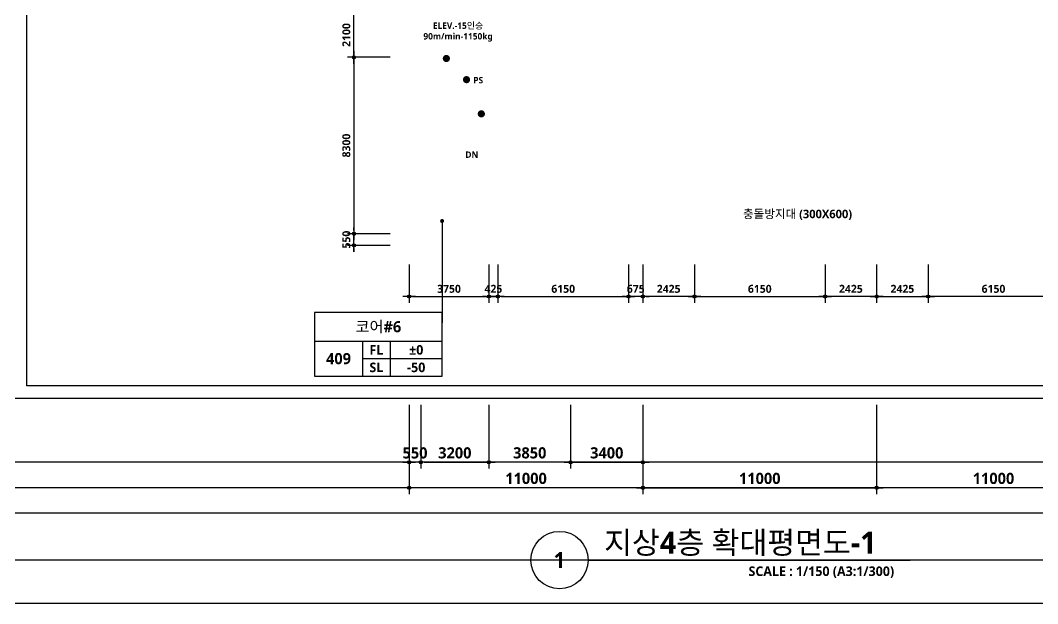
# Model space of a CAD drawing. Header units: millimetres. Extents: x -63924 to 190228206, y 0 to 456875599.
# Drawn here: x 11220 to 59098, y 646500 to 673939 of the extents above; entities that cross this region are included whole.
import ezdxf
from ezdxf.enums import TextEntityAlignment as Align

# ---------------------------------------------------------------- set-up
doc = ezdxf.new("R2010")
doc.units = ezdxf.units.MM
doc.header["$LTSCALE"] = 150
doc.header["$MEASUREMENT"] = 0
doc.header["$PDSIZE"] = -10
doc.layers.get('0').update_dxf_attribs({"linetype": 'CONTINUOUS'})
doc.layers.get('Defpoints').update_dxf_attribs({"color": 153, "linetype": 'CONTINUOUS'})
for name, color, linetype in [('A-ANNO-DIM', 4, 'CONTINUOUS'), ('A-ANNO-GRA1', 7, 'CONTINUOUS'), ('A-ANNO-LEAD', 4, 'CONTINUOUS'), ('A-ANNO-TEXT1', 7, 'CONTINUOUS'), ('A-ANNO-TEXT2', 3, 'CONTINUOUS'), ('A-ANNO-TITL', 7, 'CONTINUOUS'), ('A-FLOR-MARK-ARCH', 1, 'CONTINUOUS'), ('A-ST-AXIS-DIM', 7, 'CONTINUOUS'), ('AA-XXXX-TXT1', 2, 'CONTINUOUS')]:
    doc.layers.add(name, color=color, linetype=linetype)
for name, color, linetype, plot in [('Defpoint', 161, 'CONTINUOUS', False), ('G(그리드1)', 185, 'CONTINUOUS', False), ('G(그리드2)', 235, 'CONTINUOUS', False)]:
    doc.layers.add(name, color=color, linetype=linetype, plot=plot)
doc.styles.add('2020음성 1차', font='')
doc.styles.add('SH_나눔', font='')
doc.styles.add('SH_대대리576', font='')
doc.styles.add('SH_진천_나눔', font='')
doc.styles.get('2020음성 1차').set_extended_font_data('NanumGothic', bold=True)
doc.styles.get('SH_나눔').set_extended_font_data('NanumGothic', bold=True)
doc.styles.get('SH_대대리576').set_extended_font_data('NanumGothic', bold=True)
doc.styles.get('SH_진천_나눔').set_extended_font_data('NanumGothic', bold=True)
doc.dimstyles.new('SHP 300', dxfattribs={"dimscale": 150, "dimtxt": 3.5, "dimasz": 1, "dimexe": 2, "dimexo": 2, "dimgap": 1, "dimtad": 1, "dimdec": 0, "dimzin": 0, "dimdsep": 46, "dimtxsty": 'SH_대대리576', "dimblk": 'DIMDOT', "dimcen": 0.09, "dimclrt": 3, "dimadec": 0, "dimazin": 1, "dimtfac": 1, "dimtdec": 0, "dimtix": 1, "dimtmove": 2, "dimatfit": 0, "dimldrblk": 'DIMDOT', "dimfxl": 1, "dimtolj": 1, "dimtzin": 0, "dimarcsym": 0})
doc.dimstyles.new('SHP300내부', dxfattribs={"dimscale": 150, "dimtxt": 2.5, "dimasz": 1, "dimexe": 2, "dimexo": 2, "dimgap": 1, "dimtad": 1, "dimdec": 0, "dimzin": 0, "dimdsep": 46, "dimtxsty": 'SH_대대리576', "dimblk": 'DIMDOT', "dimcen": 0.09, "dimclrd": 256, "dimclre": 256, "dimclrt": 3, "dimadec": 0, "dimazin": 1, "dimtfac": 1, "dimtdec": 0, "dimtix": 1, "dimtmove": 2, "dimatfit": 0, "dimldrblk": 'DIMDOT', "dimfxl": 1, "dimtolj": 1, "dimtzin": 0, "dimlwd": -1, "dimlwe": -1, "dimarcsym": 0})

# ---------------------------------------------------------------- blocks, each defined once
blk = doc.blocks.new('*U12')
at = {"layer": 'A-ANNO-TITL'}
blk.add_line((0, 0), (5050, 0), dxfattribs=at)
blk.add_circle((-450, 0), 450, dxfattribs=at)
at = {"layer": 'AA-XXXX-TXT1', "style": 'SH_대대리576'}
blk.add_attdef('DWG.TITLE', (250, 100), '', height=350, dxfattribs=at)
at = {"layer": 'AA-XXXX-TXT1', "color": 7, "style": 'SH_대대리576'}
blk.add_attdef('NO1', text='', height=300, dxfattribs=at).set_placement((-450, 0), align=Align.MIDDLE)
at = {"layer": 'AA-XXXX-TXT1', "style": 'SH_대대리576'}
blk.add_attdef('SCALE', text='', height=150, dxfattribs=at).set_placement((4800, -100), align=Align.TOP_RIGHT)
blk = doc.blocks.new('DIMDOT')
at = {"color": 0}
blk.add_line((-2, 0), (2, 0), dxfattribs=at)
for radius in [0.5, 0.25]:
    blk.add_circle((0, 0), radius, dxfattribs=at)
blk = doc.blocks.new('*D1387')
at = {"layer": 'A-ST-AXIS-DIM', "color": 0, "lineweight": -2, "transparency": 16777216}
for p, q in [((29520, 655850), (29520, 651650)), ((40520, 655850), (40520, 651650)), ((40370, 651950), (29670, 651950))]:
    blk.add_line(p, q, dxfattribs=at)
at = {"layer": 'Defpoints', "color": 0, "transparency": 16777216}
for p in [(29520, 656150), (40520, 656150), (29520, 651950)]:
    blk.add_point(p, dxfattribs=at)
at = {"layer": 'A-ST-AXIS-DIM', "color": 0, "linetype": 'ByBlock', "lineweight": -2, "transparency": 16777216, "xscale": 150, "yscale": 150, "zscale": 150, "rotation": 180}
blk.add_blockref('DIMDOT', (29520, 651950), dxfattribs=at)
at = {"layer": 'A-ST-AXIS-DIM', "color": 0, "linetype": 'ByBlock', "lineweight": -2, "transparency": 16777216, "xscale": 150, "yscale": 150, "zscale": 150}
blk.add_blockref('DIMDOT', (40520, 651950), dxfattribs=at)
at = {"layer": 'A-ST-AXIS-DIM', "color": 3, "transparency": 16777216, "insert": (35020, 652388), "char_height": 525, "attachment_point": 5, "style": 'SH_대대리576'}
blk.add_mtext('\\A1;11000', dxfattribs=at)
blk = doc.blocks.new('*D1388')
at = {"layer": 'A-ST-AXIS-DIM', "color": 0, "lineweight": -2, "transparency": 16777216}
for p, q in [((40520, 655850), (40520, 651650)), ((51520, 655850), (51520, 651650)), ((40670, 651950), (51370, 651950))]:
    blk.add_line(p, q, dxfattribs=at)
at = {"layer": 'Defpoints', "color": 0, "transparency": 16777216}
for p in [(40520, 656150), (51520, 656150), (51520, 651950)]:
    blk.add_point(p, dxfattribs=at)
at = {"layer": 'A-ST-AXIS-DIM', "color": 0, "linetype": 'ByBlock', "lineweight": -2, "transparency": 16777216, "xscale": 150, "yscale": 150, "zscale": 150, "rotation": 180}
blk.add_blockref('DIMDOT', (40520, 651950), dxfattribs=at)
at = {"layer": 'A-ST-AXIS-DIM', "color": 0, "linetype": 'ByBlock', "lineweight": -2, "transparency": 16777216, "xscale": 150, "yscale": 150, "zscale": 150}
blk.add_blockref('DIMDOT', (51520, 651950), dxfattribs=at)
at = {"layer": 'A-ST-AXIS-DIM', "color": 3, "transparency": 16777216, "insert": (46020, 652388), "char_height": 525, "attachment_point": 5, "style": 'SH_대대리576'}
blk.add_mtext('\\A1;11000', dxfattribs=at)
blk = doc.blocks.new('*D1389')
at = {"layer": 'A-ST-AXIS-DIM', "color": 0, "lineweight": -2, "transparency": 16777216}
for p, q in [((51520, 655850), (51520, 651650)), ((62520, 655850), (62520, 651650)), ((62370, 651950), (51670, 651950))]:
    blk.add_line(p, q, dxfattribs=at)
at = {"layer": 'Defpoints', "color": 0, "transparency": 16777216}
for p in [(51520, 656150), (62520, 656150), (51520, 651950)]:
    blk.add_point(p, dxfattribs=at)
at = {"layer": 'A-ST-AXIS-DIM', "color": 0, "linetype": 'ByBlock', "lineweight": -2, "transparency": 16777216, "xscale": 150, "yscale": 150, "zscale": 150, "rotation": 180}
blk.add_blockref('DIMDOT', (51520, 651950), dxfattribs=at)
at = {"layer": 'A-ST-AXIS-DIM', "color": 0, "linetype": 'ByBlock', "lineweight": -2, "transparency": 16777216, "xscale": 150, "yscale": 150, "zscale": 150}
blk.add_blockref('DIMDOT', (62520, 651950), dxfattribs=at)
at = {"layer": 'A-ST-AXIS-DIM', "color": 3, "transparency": 16777216, "insert": (57020, 652388), "char_height": 525, "attachment_point": 5, "style": 'SH_대대리576'}
blk.add_mtext('\\A1;11000', dxfattribs=at)
blk = doc.blocks.new('*D1393')
at = {"layer": 'A-ST-AXIS-DIM', "color": 0, "lineweight": -2, "transparency": 16777216}
for p, q in [((30070, 655850), (30070, 652850)), ((33270, 655850), (33270, 652850)), ((30220, 653150), (33120, 653150))]:
    blk.add_line(p, q, dxfattribs=at)
at = {"layer": 'Defpoints', "color": 0, "transparency": 16777216}
for p in [(30070, 656150), (33270, 656150), (33270, 653150)]:
    blk.add_point(p, dxfattribs=at)
at = {"layer": 'A-ST-AXIS-DIM', "color": 0, "linetype": 'ByBlock', "lineweight": -2, "transparency": 16777216, "xscale": 150, "yscale": 150, "zscale": 150, "rotation": 180}
blk.add_blockref('DIMDOT', (30070, 653150), dxfattribs=at)
at = {"layer": 'A-ST-AXIS-DIM', "color": 0, "linetype": 'ByBlock', "lineweight": -2, "transparency": 16777216, "xscale": 150, "yscale": 150, "zscale": 150}
blk.add_blockref('DIMDOT', (33270, 653150), dxfattribs=at)
at = {"layer": 'A-ST-AXIS-DIM', "color": 3, "transparency": 16777216, "insert": (31670, 653590), "char_height": 525, "attachment_point": 5, "style": 'SH_대대리576'}
blk.add_mtext('\\A1;3200', dxfattribs=at)
blk = doc.blocks.new('*D1394')
at = {"layer": 'A-ST-AXIS-DIM', "color": 0, "lineweight": -2, "transparency": 16777216}
for p, q in [((33270, 655850), (33270, 652850)), ((37120, 655850), (37120, 652850)), ((36970, 653150), (33420, 653150))]:
    blk.add_line(p, q, dxfattribs=at)
at = {"layer": 'Defpoints', "color": 0, "transparency": 16777216}
for p in [(33270, 656150), (37120, 656150), (33270, 653150)]:
    blk.add_point(p, dxfattribs=at)
at = {"layer": 'A-ST-AXIS-DIM', "color": 0, "linetype": 'ByBlock', "lineweight": -2, "transparency": 16777216, "xscale": 150, "yscale": 150, "zscale": 150, "rotation": 180}
blk.add_blockref('DIMDOT', (33270, 653150), dxfattribs=at)
at = {"layer": 'A-ST-AXIS-DIM', "color": 0, "linetype": 'ByBlock', "lineweight": -2, "transparency": 16777216, "xscale": 150, "yscale": 150, "zscale": 150}
blk.add_blockref('DIMDOT', (37120, 653150), dxfattribs=at)
at = {"layer": 'A-ST-AXIS-DIM', "color": 3, "transparency": 16777216, "insert": (35195, 653590), "char_height": 525, "attachment_point": 5, "style": 'SH_대대리576'}
blk.add_mtext('\\A1;3850', dxfattribs=at)
blk = doc.blocks.new('*D1395')
at = {"layer": 'A-ST-AXIS-DIM', "color": 0, "lineweight": -2, "transparency": 16777216}
for p, q in [((37120, 655850), (37120, 652850)), ((40520, 655850), (40520, 652850)), ((37270, 653150), (40370, 653150))]:
    blk.add_line(p, q, dxfattribs=at)
at = {"layer": 'Defpoints', "color": 0, "transparency": 16777216}
for p in [(37120, 656150), (40520, 656150), (40520, 653150)]:
    blk.add_point(p, dxfattribs=at)
at = {"layer": 'A-ST-AXIS-DIM', "color": 0, "linetype": 'ByBlock', "lineweight": -2, "transparency": 16777216, "xscale": 150, "yscale": 150, "zscale": 150, "rotation": 180}
blk.add_blockref('DIMDOT', (37120, 653150), dxfattribs=at)
at = {"layer": 'A-ST-AXIS-DIM', "color": 0, "linetype": 'ByBlock', "lineweight": -2, "transparency": 16777216, "xscale": 150, "yscale": 150, "zscale": 150}
blk.add_blockref('DIMDOT', (40520, 653150), dxfattribs=at)
at = {"layer": 'A-ST-AXIS-DIM', "color": 3, "transparency": 16777216, "insert": (38820, 653590), "char_height": 525, "attachment_point": 5, "style": 'SH_대대리576'}
blk.add_mtext('\\A1;3400', dxfattribs=at)
blk = doc.blocks.new('*D1396')
at = {"layer": 'A-ST-AXIS-DIM', "color": 0, "lineweight": -2, "transparency": 16777216}
for p, q in [((29520, 655850), (29520, 652850)), ((30070, 655850), (30070, 652850)), ((29370, 653150), (29220, 653150)), ((30070, 653150), (29520, 653150)), ((30220, 653150), (30370, 653150))]:
    blk.add_line(p, q, dxfattribs=at)
at = {"layer": 'Defpoints', "color": 0, "transparency": 16777216}
for p in [(29520, 656150), (30070, 656150), (29520, 653150)]:
    blk.add_point(p, dxfattribs=at)
at = {"layer": 'A-ST-AXIS-DIM', "color": 0, "linetype": 'ByBlock', "lineweight": -2, "transparency": 16777216, "xscale": 150, "yscale": 150, "zscale": 150}
blk.add_blockref('DIMDOT', (29520, 653150), dxfattribs=at)
at = {"layer": 'A-ST-AXIS-DIM', "color": 0, "linetype": 'ByBlock', "lineweight": -2, "transparency": 16777216, "xscale": 150, "yscale": 150, "zscale": 150, "rotation": 180}
blk.add_blockref('DIMDOT', (30070, 653150), dxfattribs=at)
at = {"layer": 'A-ST-AXIS-DIM', "color": 3, "transparency": 16777216, "insert": (29795, 653589), "char_height": 525, "attachment_point": 5, "style": 'SH_대대리576'}
blk.add_mtext('\\A1;550', dxfattribs=at)
blk = doc.blocks.new('*D1433')
at = {"layer": 'A-ANNO-DIM', "transparency": 16777216}
for p, q in [((29520, 662450), (29520, 660650)), ((33270, 662450), (33270, 660650)), ((29670, 660950), (33120, 660950))]:
    blk.add_line(p, q, dxfattribs=at)
at = {"layer": 'Defpoints', "color": 0, "transparency": 16777216}
for p in [(29520, 662750), (33270, 662750), (33270, 660950)]:
    blk.add_point(p, dxfattribs=at)
at = {"layer": 'A-ANNO-DIM', "linetype": 'ByBlock', "transparency": 16777216, "xscale": 150, "yscale": 150, "zscale": 150, "rotation": 180}
blk.add_blockref('DIMDOT', (29520, 660950), dxfattribs=at)
at = {"layer": 'A-ANNO-DIM', "linetype": 'ByBlock', "transparency": 16777216, "xscale": 150, "yscale": 150, "zscale": 150}
blk.add_blockref('DIMDOT', (33270, 660950), dxfattribs=at)
at = {"layer": 'A-ANNO-DIM', "color": 3, "transparency": 16777216, "insert": (31395, 661307), "char_height": 375, "attachment_point": 5, "style": 'SH_대대리576'}
blk.add_mtext('\\A1;3750', dxfattribs=at)
blk = doc.blocks.new('G$C9D92D8A7')
at = {"layer": 'A-ANNO-GRA1'}
for p, q in [((0, 11), (40, 11)), ((15, 11), (15, 0)), ((23.75, 11), (23.75, 0)), ((15, 5.5), (40, 5.5))]:
    blk.add_line(p, q, dxfattribs=at)
blk.add_lwpolyline([(0, 20), (0, 0), (40, 0), (40, 20)], close=True, dxfattribs=at)
at = {"style": '2020음성 1차'}
for tag, height, p in [('실명', 3.5, (20, 15.5)), ('마감레벨', 3, (31.875, 8.25)), ('실번호', 3.5, (7.5, 5.5)), ('구조레벨', 3, (31.875, 2.75))]:
    blk.add_attdef(tag, text='', height=height, dxfattribs=at).set_placement(p, align=Align.MIDDLE_CENTER)
at = {"layer": 'A-ANNO-TEXT1', "style": 'SH_나눔'}
for s, p in [('FL', (19.375, 8.25)), ('SL', (19.375, 2.75))]:
    blk.add_text(s, height=3, dxfattribs=at).set_placement(p, align=Align.MIDDLE)
blk = doc.blocks.new('*D2181')
at = {"layer": 'A-ANNO-DIM', "transparency": 16777216}
for p, q in [((28620, 674300), (26620, 674300)), ((26920, 672350), (26920, 674150)), ((28620, 672200), (26620, 672200))]:
    blk.add_line(p, q, dxfattribs=at)
at = {"layer": 'Defpoints', "color": 0, "transparency": 16777216}
for p in [(26920, 674300), (28920, 674300), (28920, 672200)]:
    blk.add_point(p, dxfattribs=at)
at = {"layer": 'A-ANNO-DIM', "linetype": 'ByBlock', "transparency": 16777216, "xscale": 150, "yscale": 150, "zscale": 150}
for p, rotation in [((26920, 674300), 90), ((26920, 672200), 270)]:
    blk.add_blockref('DIMDOT', p, dxfattribs=dict(at, rotation=rotation))
at = {"layer": 'A-ANNO-DIM', "color": 3, "transparency": 16777216, "insert": (26564, 673250), "char_height": 375, "attachment_point": 5, "rotation": 90, "style": 'SH_대대리576'}
blk.add_mtext('\\A1;2100', dxfattribs=at)
blk = doc.blocks.new('*D2182')
at = {"layer": 'A-ANNO-DIM', "transparency": 16777216}
for p, q in [((28620, 672200), (26620, 672200)), ((26920, 672050), (26920, 664050)), ((28620, 663900), (26620, 663900))]:
    blk.add_line(p, q, dxfattribs=at)
at = {"layer": 'Defpoints', "color": 0, "transparency": 16777216}
for p in [(28920, 672200), (26920, 663900), (28920, 663900)]:
    blk.add_point(p, dxfattribs=at)
at = {"layer": 'A-ANNO-DIM', "linetype": 'ByBlock', "transparency": 16777216, "xscale": 150, "yscale": 150, "zscale": 150}
for p, rotation in [((26920, 672200), 90.00000000000001), ((26920, 663900), 270)]:
    blk.add_blockref('DIMDOT', p, dxfattribs=dict(at, rotation=rotation))
at = {"layer": 'A-ANNO-DIM', "color": 3, "transparency": 16777216, "insert": (26563, 668050), "char_height": 375, "attachment_point": 5, "rotation": 90, "style": 'SH_대대리576'}
blk.add_mtext('\\A1;8300', dxfattribs=at)
blk = doc.blocks.new('*D2183')
at = {"layer": 'A-ANNO-DIM', "transparency": 16777216}
for p, q in [((26920, 664050), (26920, 664200)), ((28620, 663900), (26620, 663900)), ((26920, 663350), (26920, 663900)), ((28620, 663350), (26620, 663350)), ((26920, 663200), (26920, 663050))]:
    blk.add_line(p, q, dxfattribs=at)
at = {"layer": 'Defpoints', "color": 0, "transparency": 16777216}
for p in [(26920, 663900), (28920, 663900), (28920, 663350)]:
    blk.add_point(p, dxfattribs=at)
at = {"layer": 'A-ANNO-DIM', "linetype": 'ByBlock', "transparency": 16777216, "xscale": 150, "yscale": 150, "zscale": 150}
for p, rotation in [((26920, 663900), 270), ((26920, 663350), 90)]:
    blk.add_blockref('DIMDOT', p, dxfattribs=dict(at, rotation=rotation))
at = {"layer": 'A-ANNO-DIM', "color": 3, "transparency": 16777216, "insert": (26564, 663625), "char_height": 375, "attachment_point": 5, "rotation": 90, "style": 'SH_대대리576'}
blk.add_mtext('\\A1;550', dxfattribs=at)
blk = doc.blocks.new('*D2266')
at = {"layer": 'A-ANNO-DIM', "transparency": 16777216}
for p, q in [((33270, 662450), (33270, 660650)), ((33695, 662450), (33695, 660650)), ((33120, 660950), (32970, 660950)), ((33695, 660950), (33270, 660950)), ((33845, 660950), (33995, 660950))]:
    blk.add_line(p, q, dxfattribs=at)
at = {"layer": 'Defpoints', "color": 0, "transparency": 16777216}
for p in [(33270, 662750), (33695, 662750), (33270, 660950)]:
    blk.add_point(p, dxfattribs=at)
at = {"layer": 'A-ANNO-DIM', "linetype": 'ByBlock', "transparency": 16777216, "xscale": 150, "yscale": 150, "zscale": 150}
blk.add_blockref('DIMDOT', (33270, 660950), dxfattribs=at)
at = {"layer": 'A-ANNO-DIM', "linetype": 'ByBlock', "transparency": 16777216, "xscale": 150, "yscale": 150, "zscale": 150, "rotation": 180}
blk.add_blockref('DIMDOT', (33695, 660950), dxfattribs=at)
at = {"layer": 'A-ANNO-DIM', "color": 3, "transparency": 16777216, "insert": (33482, 661307), "char_height": 375, "attachment_point": 5, "style": 'SH_대대리576'}
blk.add_mtext('\\A1;425', dxfattribs=at)
blk = doc.blocks.new('*D2267')
at = {"layer": 'A-ANNO-DIM', "transparency": 16777216}
for p, q in [((33695, 662450), (33695, 660650)), ((39845, 662450), (39845, 660650)), ((33845, 660950), (39695, 660950))]:
    blk.add_line(p, q, dxfattribs=at)
at = {"layer": 'Defpoints', "color": 0, "transparency": 16777216}
for p in [(33695, 662750), (39845, 662750), (39845, 660950)]:
    blk.add_point(p, dxfattribs=at)
at = {"layer": 'A-ANNO-DIM', "linetype": 'ByBlock', "transparency": 16777216, "xscale": 150, "yscale": 150, "zscale": 150, "rotation": 180}
blk.add_blockref('DIMDOT', (33695, 660950), dxfattribs=at)
at = {"layer": 'A-ANNO-DIM', "linetype": 'ByBlock', "transparency": 16777216, "xscale": 150, "yscale": 150, "zscale": 150}
blk.add_blockref('DIMDOT', (39845, 660950), dxfattribs=at)
at = {"layer": 'A-ANNO-DIM', "color": 3, "transparency": 16777216, "insert": (36770, 661307), "char_height": 375, "attachment_point": 5, "style": 'SH_대대리576'}
blk.add_mtext('\\A1;6150', dxfattribs=at)
blk = doc.blocks.new('*D2268')
at = {"layer": 'A-ANNO-DIM', "transparency": 16777216}
for p, q in [((39845, 662450), (39845, 660650)), ((40520, 662450), (40520, 660650)), ((39695, 660950), (39545, 660950)), ((40520, 660950), (39845, 660950)), ((40670, 660950), (40820, 660950))]:
    blk.add_line(p, q, dxfattribs=at)
at = {"layer": 'Defpoints', "color": 0, "transparency": 16777216}
for p in [(39845, 662750), (40520, 662750), (39845, 660950)]:
    blk.add_point(p, dxfattribs=at)
at = {"layer": 'A-ANNO-DIM', "linetype": 'ByBlock', "transparency": 16777216, "xscale": 150, "yscale": 150, "zscale": 150}
blk.add_blockref('DIMDOT', (39845, 660950), dxfattribs=at)
at = {"layer": 'A-ANNO-DIM', "linetype": 'ByBlock', "transparency": 16777216, "xscale": 150, "yscale": 150, "zscale": 150, "rotation": 180}
blk.add_blockref('DIMDOT', (40520, 660950), dxfattribs=at)
at = {"layer": 'A-ANNO-DIM', "color": 3, "transparency": 16777216, "insert": (40182, 661307), "char_height": 375, "attachment_point": 5, "style": 'SH_대대리576'}
blk.add_mtext('\\A1;675', dxfattribs=at)
blk = doc.blocks.new('*D2269')
at = {"layer": 'A-ANNO-DIM', "transparency": 16777216}
for p, q in [((40520, 662450), (40520, 660650)), ((42945, 662450), (42945, 660650)), ((42795, 660950), (40670, 660950))]:
    blk.add_line(p, q, dxfattribs=at)
at = {"layer": 'Defpoints', "color": 0, "transparency": 16777216}
for p in [(40520, 662750), (42945, 662750), (40520, 660950)]:
    blk.add_point(p, dxfattribs=at)
at = {"layer": 'A-ANNO-DIM', "linetype": 'ByBlock', "transparency": 16777216, "xscale": 150, "yscale": 150, "zscale": 150, "rotation": 180}
blk.add_blockref('DIMDOT', (40520, 660950), dxfattribs=at)
at = {"layer": 'A-ANNO-DIM', "linetype": 'ByBlock', "transparency": 16777216, "xscale": 150, "yscale": 150, "zscale": 150}
blk.add_blockref('DIMDOT', (42945, 660950), dxfattribs=at)
at = {"layer": 'A-ANNO-DIM', "color": 3, "transparency": 16777216, "insert": (41732, 661307), "char_height": 375, "attachment_point": 5, "style": 'SH_대대리576'}
blk.add_mtext('\\A1;2425', dxfattribs=at)
blk = doc.blocks.new('*D2270')
at = {"layer": 'A-ANNO-DIM', "transparency": 16777216}
for p, q in [((42945, 662450), (42945, 660650)), ((49095, 662450), (49095, 660650)), ((43095, 660950), (48945, 660950))]:
    blk.add_line(p, q, dxfattribs=at)
at = {"layer": 'Defpoints', "color": 0, "transparency": 16777216}
for p in [(42945, 662750), (49095, 662750), (49095, 660950)]:
    blk.add_point(p, dxfattribs=at)
at = {"layer": 'A-ANNO-DIM', "linetype": 'ByBlock', "transparency": 16777216, "xscale": 150, "yscale": 150, "zscale": 150, "rotation": 180}
blk.add_blockref('DIMDOT', (42945, 660950), dxfattribs=at)
at = {"layer": 'A-ANNO-DIM', "linetype": 'ByBlock', "transparency": 16777216, "xscale": 150, "yscale": 150, "zscale": 150}
blk.add_blockref('DIMDOT', (49095, 660950), dxfattribs=at)
at = {"layer": 'A-ANNO-DIM', "color": 3, "transparency": 16777216, "insert": (46020, 661307), "char_height": 375, "attachment_point": 5, "style": 'SH_대대리576'}
blk.add_mtext('\\A1;6150', dxfattribs=at)
blk = doc.blocks.new('*D2271')
at = {"layer": 'A-ANNO-DIM', "transparency": 16777216}
for p, q in [((49095, 662450), (49095, 660650)), ((51520, 662450), (51520, 660650)), ((51370, 660950), (49245, 660950))]:
    blk.add_line(p, q, dxfattribs=at)
at = {"layer": 'Defpoints', "color": 0, "transparency": 16777216}
for p in [(49095, 662750), (51520, 662750), (49095, 660950)]:
    blk.add_point(p, dxfattribs=at)
at = {"layer": 'A-ANNO-DIM', "linetype": 'ByBlock', "transparency": 16777216, "xscale": 150, "yscale": 150, "zscale": 150, "rotation": 180}
blk.add_blockref('DIMDOT', (49095, 660950), dxfattribs=at)
at = {"layer": 'A-ANNO-DIM', "linetype": 'ByBlock', "transparency": 16777216, "xscale": 150, "yscale": 150, "zscale": 150}
blk.add_blockref('DIMDOT', (51520, 660950), dxfattribs=at)
at = {"layer": 'A-ANNO-DIM', "color": 3, "transparency": 16777216, "insert": (50307, 661307), "char_height": 375, "attachment_point": 5, "style": 'SH_대대리576'}
blk.add_mtext('\\A1;2425', dxfattribs=at)
blk = doc.blocks.new('*D2272')
at = {"layer": 'A-ANNO-DIM', "transparency": 16777216}
for p, q in [((51520, 662450), (51520, 660650)), ((53945, 662450), (53945, 660650)), ((51670, 660950), (53795, 660950))]:
    blk.add_line(p, q, dxfattribs=at)
at = {"layer": 'Defpoints', "color": 0, "transparency": 16777216}
for p in [(51520, 662750), (53945, 662750), (53945, 660950)]:
    blk.add_point(p, dxfattribs=at)
at = {"layer": 'A-ANNO-DIM', "linetype": 'ByBlock', "transparency": 16777216, "xscale": 150, "yscale": 150, "zscale": 150, "rotation": 180}
blk.add_blockref('DIMDOT', (51520, 660950), dxfattribs=at)
at = {"layer": 'A-ANNO-DIM', "linetype": 'ByBlock', "transparency": 16777216, "xscale": 150, "yscale": 150, "zscale": 150}
blk.add_blockref('DIMDOT', (53945, 660950), dxfattribs=at)
at = {"layer": 'A-ANNO-DIM', "color": 3, "transparency": 16777216, "insert": (52732, 661307), "char_height": 375, "attachment_point": 5, "style": 'SH_대대리576'}
blk.add_mtext('\\A1;2425', dxfattribs=at)
blk = doc.blocks.new('*D2273')
at = {"layer": 'A-ANNO-DIM', "transparency": 16777216}
for p, q in [((53945, 662450), (53945, 660650)), ((60095, 662450), (60095, 660650)), ((59945, 660950), (54095, 660950))]:
    blk.add_line(p, q, dxfattribs=at)
at = {"layer": 'Defpoints', "color": 0, "transparency": 16777216}
for p in [(53945, 662750), (60095, 662750), (53945, 660950)]:
    blk.add_point(p, dxfattribs=at)
at = {"layer": 'A-ANNO-DIM', "linetype": 'ByBlock', "transparency": 16777216, "xscale": 150, "yscale": 150, "zscale": 150, "rotation": 180}
blk.add_blockref('DIMDOT', (53945, 660950), dxfattribs=at)
at = {"layer": 'A-ANNO-DIM', "linetype": 'ByBlock', "transparency": 16777216, "xscale": 150, "yscale": 150, "zscale": 150}
blk.add_blockref('DIMDOT', (60095, 660950), dxfattribs=at)
at = {"layer": 'A-ANNO-DIM', "color": 3, "transparency": 16777216, "insert": (57020, 661307), "char_height": 375, "attachment_point": 5, "style": 'SH_대대리576'}
blk.add_mtext('\\A1;6150', dxfattribs=at)

msp = doc.modelspace()

# ---------------------------------------------------------------- linework, layer by layer
at = {"const_width": 93.8}
msp.add_lwpolyline([(31070, 664546.9, 1), (31070, 664453.1, 1)], format="xyb", close=True, dxfattribs=at)
msp.add_lwpolyline([(31070, 664500), (31070, 659702.2)])
at = {"layer": 'A-ANNO-LEAD'}
msp.add_lwpolyline([(44520, 663581.5, 0, 83.3, 0), (44520, 663831.5, 0, 0, 0), (44520, 664790.7, 0, 0, 0), (45120, 664790.7, 0, 0, 0)], format="xyseb", dxfattribs=at)
at = {"layer": 'A-FLOR-MARK-ARCH', "const_width": 168.8}
for points in [[(31185.6, 672145, 1), (31354.4, 672145, 1)], [(32135.6, 671150, 1), (32304.4, 671150, 1)], [(32831.2, 669540.5, 1), (32999.9, 669540.5, 1)]]:
    msp.add_lwpolyline(points, format="xyb", close=True, dxfattribs=at)
at = {"layer": 'Defpoint'}
msp.add_lwpolyline([(3000, 753000), (86100, 753000), (86100, 646500), (3000, 646500)], close=True, dxfattribs=at)
at = {"layer": 'G(그리드1)'}
for points in [[(6120, 749950), (84920, 749950), (84920, 648550), (6120, 648550)], [(7320, 748750), (83720, 748750), (83720, 650750), (7320, 650750)], [(8520, 747550), (82520, 747550), (82520, 651950), (8520, 651950)], [(9720, 746350), (81320, 746350), (81320, 653150), (9720, 653150)], [(10920, 743350), (80120, 743350), (80120, 656150), (10920, 656150)]]:
    msp.add_lwpolyline(points, close=True, dxfattribs=at)
at = {"layer": 'G(그리드2)'}
msp.add_lwpolyline([(11520, 742750), (79520, 742750), (79520, 656750), (11520, 656750)], close=True, dxfattribs=at)

# ---------------------------------------------------------------- block references
ref = msp.add_blockref('*U12', (37944.9, 648550), dxfattribs=dict(xscale=3, yscale=3, zscale=3))
ref.add_attrib('SCALE', 'SCALE : 1/150 (A3:1/300)', dxfattribs={"layer": 'A-ANNO-TITL', "height": 450, "style": 'SH_대대리576'}).set_placement((52345.1, 648250), align=Align.TOP_RIGHT)
ref.add_attrib('DWG.TITLE', '지상4층 확대평면도-1', (38694.9, 648850), dxfattribs={"layer": 'A-ANNO-TITL', "height": 1043.723, "style": 'SH_대대리576'})
ref.add_attrib('NO1', '1', dxfattribs={"layer": 'A-ANNO-TITL', "color": 7, "height": 750, "style": 'SH_대대리576'}).set_placement((36594.9, 648550), align=Align.MIDDLE)
at = {"layer": 'A-ANNO-TEXT1'}
ref = msp.add_blockref('G$C9D92D8A7', (25070, 657202.2), dxfattribs=dict(at, xscale=150, yscale=150, zscale=150))
ref.add_attrib('실명', '코어#6', dxfattribs={"layer": 'A-ANNO-TEXT2', "height": 525, "style": '2020음성 1차'}).set_placement((28070, 659527.2, 206000), align=Align.MIDDLE_CENTER)
ref.add_attrib('실번호', '409', dxfattribs={"layer": 'A-ANNO-TEXT2', "height": 525, "style": '2020음성 1차'}).set_placement((26195, 658027.2, 206000), align=Align.MIDDLE_CENTER)
ref.add_attrib('마감레벨', '%%p0', dxfattribs={"height": 450, "style": '2020음성 1차'}).set_placement((29851.3, 658439.7, 206000), align=Align.MIDDLE_CENTER)
ref.add_attrib('구조레벨', '-50', dxfattribs={"height": 450, "style": '2020음성 1차'}).set_placement((29851.3, 657614.7, 206000), align=Align.MIDDLE_CENTER)

# ---------------------------------------------------------------- texts
at = {"layer": 'A-ANNO-TEXT1', "style": 'SH_진천_나눔'}
for s, p in [('ELEV.-15인승', (31820, 673690)), ('90m/min-1150kg', (31820, 673190))]:
    msp.add_text(s, height=300, dxfattribs=at).set_placement(p, align=Align.MIDDLE_CENTER)
for s, p in [('PS', (32770, 671125)), ('DN', (32470, 667620))]:
    msp.add_text(s, height=300, dxfattribs=at).set_placement(p, align=Align.MIDDLE)
at = {"layer": 'A-ANNO-TEXT1', "style": '2020음성 1차'}
msp.add_text('충돌방지대 (300X600)', height=400, dxfattribs=at).set_placement((45229.5, 664830.6), align=Align.MIDDLE_LEFT)

# ---------------------------------------------------------------- dimensions: what is measured, and where the dimension line sits
at = {"layer": 'A-ANNO-DIM'}
for base, p1, p2, angle, picture, middle in [((26920, 674300), (28920, 672200), (28920, 674300), 270, '*D2181', (26563.9, 673250)), ((26920, 663900), (28920, 672200), (28920, 663900), 90, '*D2182', (26563.1, 668050)), ((26920, 663900), (28920, 663350), (28920, 663900), 270, '*D2183', (26563.9, 663625)), ((33270, 660950), (29520, 662750), (33270, 662750), 180, '*D1433', (31395, 661306.9)), ((39845, 660950), (33695, 662750), (39845, 662750), 180, '*D2267', (36770, 661306.9)), ((49095, 660950), (42945, 662750), (49095, 662750), 180, '*D2270', (46020, 661306.9)), ((53945, 660950), (51520, 662750), (53945, 662750), 180, '*D2272', (52732.5, 661306.7))]:
    dim = msp.add_linear_dim(base=base, p1=p1, p2=p2, angle=angle, dimstyle='SHP300내부', dxfattribs=at)
    dim.commit()
    dim.dimension.update_dxf_attribs({"geometry": picture, "text_midpoint": middle})
for base, p1, p2, picture, middle in [((33270, 660950), (33695, 662750), (33270, 662750), '*D2266', (33482.5, 661306.7)), ((39845, 660950), (40520, 662750), (39845, 662750), '*D2268', (40182.5, 661306.9)), ((40520, 660950), (42945, 662750), (40520, 662750), '*D2269', (41732.5, 661306.7)), ((49095, 660950), (51520, 662750), (49095, 662750), '*D2271', (50307.5, 661306.7)), ((53945, 660950), (60095, 662750), (53945, 662750), '*D2273', (57020, 661306.9))]:
    dim = msp.add_linear_dim(base=base, p1=p1, p2=p2, dimstyle='SHP300내부', dxfattribs=at)
    dim.commit()
    dim.dimension.update_dxf_attribs({"geometry": picture, "text_midpoint": middle})
at = {"layer": 'A-ST-AXIS-DIM'}
for base, p1, p2, picture, middle in [((29520, 653150), (30070, 656150), (29520, 656150), '*D1396', (29795, 653588.6)), ((29520, 651950), (40520, 656150), (29520, 656150), '*D1387', (35020, 652387.9)), ((33270, 653150), (37120, 656150), (33270, 656150), '*D1394', (35195, 653589.7)), ((51520, 651950), (62520, 656150), (51520, 656150), '*D1389', (57020, 652387.9))]:
    dim = msp.add_linear_dim(base=base, p1=p1, p2=p2, dimstyle='SHP 300', override={"dimtxsty": 'SH_대대리576', "dimldrblk": 'DIMDOT'}, dxfattribs=at)
    dim.commit()
    dim.dimension.update_dxf_attribs({"geometry": picture, "text_midpoint": middle})
for base, p1, p2, picture, middle in [((33270, 653150), (30070, 656150), (33270, 656150), '*D1393', (31670, 653589.7)), ((40520, 653150), (37120, 656150), (40520, 656150), '*D1395', (38820, 653589.7)), ((51520, 651950), (40520, 656150), (51520, 656150), '*D1388', (46020, 652387.9))]:
    dim = msp.add_linear_dim(base=base, p1=p1, p2=p2, angle=180, dimstyle='SHP 300', override={"dimtxsty": 'SH_대대리576', "dimldrblk": 'DIMDOT'}, dxfattribs=at)
    dim.commit()
    dim.dimension.update_dxf_attribs({"geometry": picture, "text_midpoint": middle})

doc.saveas('drawing.dxf')
